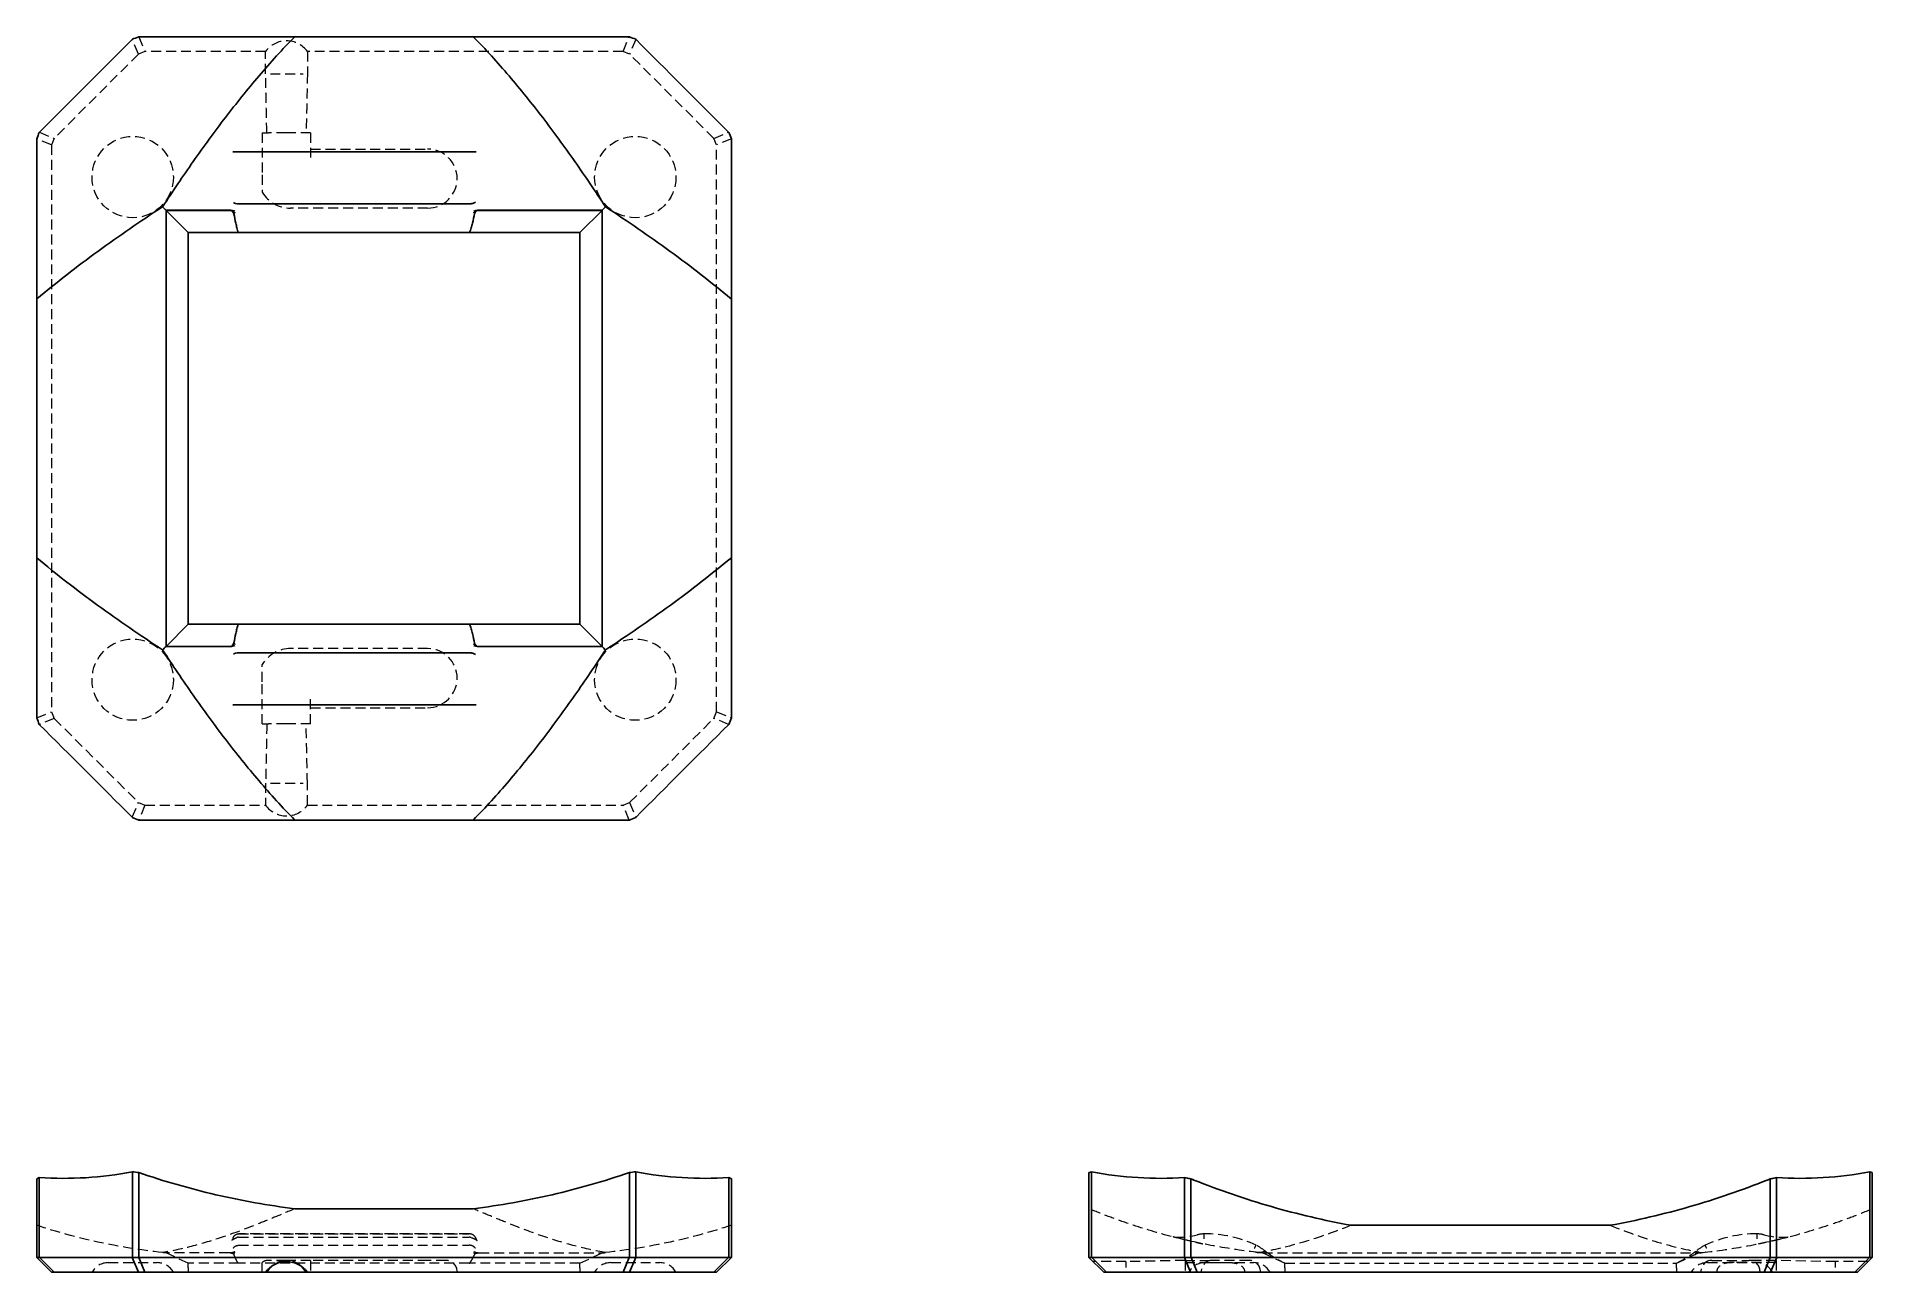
# Model space of a CAD drawing. Header units: millimetres. Extents: x 39 to 273, y 50 to 208.
import ezdxf

# ---------------------------------------------------------------- set-up
doc = ezdxf.new("R2010")
doc.units = ezdxf.units.MM
doc.linetypes.add('HIDDEN', pattern=[1.905, 1.27, -0.635])

msp = doc.modelspace()

# ---------------------------------------------------------------- linework, layer by layer
at = {"color": 7, "linetype": 'HIDDEN', "lineweight": 18}
for p, q in [((51.64, 205.77), (50.86, 207.65)), ((51.7, 208), (52.48, 206.11)), ((113.52, 206.11), (114.3, 208)), ((115.14, 207.65), (114.36, 205.77)), ((51.64, 205.77), (40.89, 195.02)), ((52.48, 206.11), (51.64, 205.77)), ((67.88, 206.11), (52.48, 206.11)), ((67.88, 203.28), (67.88, 206.11)), ((73.22, 206.11), (73.22, 203.28)), ((113.52, 206.11), (73.22, 206.11)), ((114.36, 205.77), (113.52, 206.11)), ((125.11, 195.02), (114.36, 205.77)), ((40.55, 194.18), (38.66, 194.96)), ((39.01, 195.8), (40.89, 195.02)), ((40.89, 195.02), (40.55, 194.18)), ((67.46, 195.74), (67.46, 190.36)), ((67.46, 195.74), (68.25, 195.74)), ((70.55, 195.74), (68.25, 195.74)), ((73.63, 195.74), (70.55, 195.74)), ((73.63, 195.74), (73.63, 192.25)), ((125.11, 195.02), (126.99, 195.8)), ((125.45, 194.18), (125.11, 195.02)), ((127.34, 194.96), (125.45, 194.18)), ((40.55, 194.18), (40.55, 121.82)), ((73.63, 193.66), (88.57, 193.66)), ((125.45, 121.82), (125.45, 194.18)), ((88.57, 186.11), (71.08, 186.11)), ((58, 183), (58, 183)), ((108, 183), (108, 183)), ((58, 133), (58, 133)), ((108, 133), (108, 133)), ((88.57, 129.89), (71.08, 129.89)), ((67.46, 120.26), (67.46, 125.64)), ((73.63, 120.26), (73.63, 123.75)), ((73.63, 122.34), (88.57, 122.34)), ((38.66, 121.04), (40.55, 121.82)), ((40.89, 120.98), (39.01, 120.2)), ((40.55, 121.82), (40.89, 120.98)), ((40.89, 120.98), (51.64, 110.23)), ((67.46, 120.26), (68.25, 120.26)), ((70.55, 120.26), (68.25, 120.26)), ((73.63, 120.26), (70.55, 120.26)), ((114.36, 110.23), (125.11, 120.98)), ((125.11, 120.98), (125.45, 121.82)), ((126.99, 120.2), (125.11, 120.98)), ((125.45, 121.82), (127.34, 121.04)), ((67.88, 112.72), (67.88, 109.89)), ((73.22, 109.89), (73.22, 112.72)), ((50.86, 108.35), (51.64, 110.23)), ((51.64, 110.23), (52.48, 109.89)), ((113.52, 109.89), (114.36, 110.23)), ((114.36, 110.23), (115.14, 108.35)), ((52.48, 109.89), (51.7, 108)), ((52.48, 109.89), (67.88, 109.89)), ((73.22, 109.89), (113.52, 109.89)), ((114.3, 108), (113.52, 109.89)), ((206.48, 56.26), (239.52, 56.26)), ((63.65, 54.44), (63.59, 54.36)), ((63.65, 54.44), (63.59, 54.36)), ((63.59, 54.36), (63.66, 54.42)), ((63.59, 54.36), (63.66, 54.42)), ((63.69, 54.5), (63.66, 54.45)), ((63.69, 54.5), (63.69, 54.5)), ((63.71, 54.6), (63.7, 54.57)), ((63.71, 54.6), (63.7, 54.57)), ((63.71, 54.6), (63.7, 54.57)), ((63.72, 54.63), (63.71, 54.58)), ((64.44, 55.17), (93.87, 55.17)), ((93.87, 55.17), (64.44, 55.17)), ((64.44, 54.73), (93.87, 54.73)), ((94.77, 54.51), (94.76, 54.56)), ((94.77, 54.53), (94.79, 54.49)), ((94.77, 54.53), (94.79, 54.48)), ((94.77, 54.53), (94.79, 54.48)), ((94.77, 54.53), (94.79, 54.49)), ((94.83, 54.39), (94.79, 54.42)), ((94.9, 54.31), (94.84, 54.37)), ((187.51, 53.91), (187.08, 54)), ((63.23, 52.73), (55.17, 52.73)), ((58, 51.41), (55.17, 52.73)), ((63.35, 52.73), (63.23, 52.73)), ((63.36, 52.73), (63.48, 52.73)), ((64.44, 53.71), (93.87, 53.71)), ((70.55, 51.77), (68.25, 51.77)), ((73.63, 51.77), (70.55, 51.77)), ((73.63, 51.77), (73.63, 50.26)), ((88.57, 51.77), (73.63, 51.77)), ((90.92, 51.77), (88.57, 51.77)), ((95.03, 52.73), (95.16, 52.73)), ((95.16, 52.73), (110.83, 52.73)), ((108, 51.41), (110.83, 52.73)), ((177.72, 51.62), (173.52, 51.62)), ((185.26, 51.77), (177.67, 51.62)), ((185.26, 51.77), (185.26, 50.26)), ((185.26, 51.77), (188.75, 51.77)), ((193.47, 51.77), (188.75, 51.77)), ((194.62, 52.79), (194.58, 52.79)), ((195.16, 52.73), (195.17, 52.73)), ((198, 51.41), (195.17, 52.73)), ((195.17, 52.73), (250.83, 52.73)), ((248, 51.41), (250.83, 52.73)), ((250.84, 52.73), (250.83, 52.73)), ((251.17, 52.77), (251.42, 52.79)), ((252.53, 51.77), (257.25, 51.77)), ((260.74, 51.77), (257.25, 51.77)), ((260.74, 51.77), (260.74, 50.26)), ((268.33, 51.62), (260.74, 51.77)), ((272.48, 51.62), (268.28, 51.62)), ((47.8, 51.49), (54.04, 51.49)), ((64.44, 51.41), (58, 51.41)), ((58, 50.84), (58, 51.41)), ((58, 50.84), (58, 50.26)), ((93.87, 51.41), (64.44, 51.41)), ((67.46, 50.26), (67.46, 51.53)), ((68.55, 50.95), (68.51, 50.91)), ((68.56, 50.96), (68.55, 50.95)), ((72.64, 50.87), (72.43, 51.05)), ((92.34, 50.26), (92.34, 50.36)), ((108, 51.41), (93.87, 51.41)), ((108, 50.84), (108, 51.41)), ((108, 50.84), (108, 50.26)), ((111.96, 51.49), (118.2, 51.49)), ((185.26, 51.53), (190.64, 51.53)), ((187.34, 50.26), (187.34, 50.36)), ((187.8, 51.49), (194.04, 51.49)), ((192.86, 50.36), (192.86, 50.26)), ((194.89, 50.26), (194.89, 50.36)), ((198, 51.41), (248, 51.41)), ((198, 50.84), (198, 51.41)), ((198, 50.84), (198, 50.26)), ((248, 50.84), (248, 51.41)), ((248, 50.84), (248, 50.26)), ((251.11, 50.26), (251.11, 50.36)), ((251.96, 51.49), (258.2, 51.49)), ((253.14, 50.36), (253.14, 50.26)), ((260.74, 51.53), (255.36, 51.53)), ((258.66, 50.26), (258.66, 50.36))]:
    msp.add_line(p, q, dxfattribs=at)
at = {"color": 7, "linetype": 'Continuous', "lineweight": 25}
for p, q in [((71.61, 208), (94.39, 208)), ((64.44, 193.3), (93.87, 193.3)), ((63.23, 185.84), (55.17, 185.84)), ((55.17, 185.83), (55.17, 185.84)), ((55.17, 130.17), (55.17, 185.83)), ((58, 183), (55.17, 185.83)), ((55.17, 185.83), (63.48, 185.83)), ((63.35, 185.84), (63.23, 185.84)), ((64.44, 186.66), (93.87, 186.66)), ((94.91, 185.83), (110.83, 185.83)), ((95.03, 185.84), (95.16, 185.84)), ((95.16, 185.84), (110.83, 185.84)), ((108, 183), (110.83, 185.83)), ((110.83, 185.84), (110.83, 185.83)), ((110.83, 130.17), (110.83, 185.83)), ((64.44, 183), (58, 183)), ((58, 183), (58, 133)), ((93.87, 183), (64.44, 183)), ((108, 183), (93.87, 183)), ((108, 133), (108, 183)), ((38.66, 141.48), (38.66, 174.52)), ((127.34, 174.51), (127.34, 141.49)), ((58, 133), (55.17, 130.17)), ((64.44, 133), (58, 133)), ((93.87, 133), (64.44, 133)), ((108, 133), (93.87, 133)), ((108, 133), (110.83, 130.17)), ((55.17, 130.17), (55.17, 130.16)), ((55.17, 130.17), (63.48, 130.17)), ((63.23, 130.16), (55.17, 130.16)), ((63.35, 130.16), (63.23, 130.16)), ((64.44, 129.34), (93.87, 129.34)), ((94.91, 130.17), (110.83, 130.17)), ((95.03, 130.16), (95.16, 130.16)), ((95.16, 130.16), (110.83, 130.16)), ((110.83, 130.16), (110.83, 130.17)), ((64.44, 122.7), (93.87, 122.7)), ((71.61, 108), (94.39, 108)), ((38.66, 62.19), (38.66, 52.15)), ((38.99, 52.15), (38.99, 62.36)), ((50.87, 63.09), (50.87, 52.15)), ((51.68, 52.15), (51.68, 62.99)), ((114.32, 62.99), (114.32, 52.15)), ((115.13, 52.15), (115.13, 63.09)), ((127.01, 62.36), (127.01, 52.15)), ((127.34, 52.15), (127.34, 62.19)), ((173, 62.99), (173, 52.15)), ((173.33, 52.15), (173.33, 63.09)), ((185.21, 62.36), (185.21, 52.15)), ((186.02, 52.15), (186.02, 62.19)), ((259.98, 62.19), (259.98, 52.15)), ((260.79, 52.15), (260.79, 62.36)), ((272.67, 63.09), (272.67, 52.15)), ((273, 52.15), (273, 62.99)), ((71.61, 58.38), (94.39, 58.38)), ((239.51, 56.26), (206.49, 56.26)), ((38.66, 52.15), (40.55, 50.26)), ((38.66, 52.15), (38.66, 52.15)), ((38.66, 52.15), (38.99, 52.15)), ((39.01, 52.15), (38.99, 52.15)), ((50.86, 52.15), (39.01, 52.15)), ((40.89, 50.26), (39.01, 52.15)), ((50.86, 52.15), (51.64, 50.26)), ((50.87, 52.15), (50.86, 52.15)), ((50.87, 52.15), (51.68, 52.15)), ((51.7, 52.15), (51.68, 52.15)), ((114.3, 52.15), (51.7, 52.15)), ((52.48, 50.26), (51.7, 52.15)), ((114.3, 52.15), (113.52, 50.26)), ((114.32, 52.15), (114.3, 52.15)), ((114.32, 52.15), (115.13, 52.15)), ((114.36, 50.26), (115.14, 52.15)), ((115.14, 52.15), (115.13, 52.15)), ((126.99, 52.15), (115.14, 52.15)), ((126.99, 52.15), (125.11, 50.26)), ((125.45, 50.26), (127.34, 52.15)), ((127.01, 52.15), (126.99, 52.15)), ((127.01, 52.15), (127.34, 52.15)), ((127.34, 52.15), (127.34, 52.15)), ((173, 52.15), (174.89, 50.26)), ((173, 52.15), (173, 52.15)), ((173, 52.15), (173.33, 52.15)), ((173.35, 52.15), (173.33, 52.15)), ((185.2, 52.15), (173.35, 52.15)), ((175.23, 50.26), (173.35, 52.15)), ((185.2, 52.15), (185.98, 50.26)), ((185.21, 52.15), (185.2, 52.15)), ((185.21, 52.15), (186.02, 52.15)), ((186.04, 52.15), (186.02, 52.15)), ((186.82, 50.26), (186.04, 52.15)), ((259.96, 52.15), (186.04, 52.15)), ((259.96, 52.15), (259.18, 50.26)), ((259.98, 52.15), (259.96, 52.15)), ((259.98, 52.15), (260.79, 52.15)), ((260.02, 50.26), (260.8, 52.15)), ((260.8, 52.15), (260.79, 52.15)), ((272.65, 52.15), (260.8, 52.15)), ((272.65, 52.15), (270.77, 50.26)), ((271.11, 50.26), (273, 52.15)), ((272.67, 52.15), (272.65, 52.15)), ((272.67, 52.15), (273, 52.15)), ((273, 52.15), (273, 52.15)), ((40.55, 50.26), (40.89, 50.26)), ((40.89, 50.26), (51.64, 50.26)), ((51.64, 50.26), (52.48, 50.26)), ((52.48, 50.26), (67.88, 50.26)), ((71.08, 50.26), (68.06, 50.26)), ((73.05, 50.26), (71.08, 50.26)), ((73.05, 50.26), (72.55, 50.91)), ((73.22, 50.26), (113.52, 50.26)), ((113.52, 50.26), (114.36, 50.26)), ((114.36, 50.26), (125.11, 50.26)), ((125.11, 50.26), (125.45, 50.26)), ((174.89, 50.26), (175.23, 50.26)), ((175.23, 50.26), (185.98, 50.26)), ((185.98, 50.26), (186.82, 50.26)), ((186.82, 50.26), (259.18, 50.26)), ((259.18, 50.26), (260.02, 50.26)), ((260.02, 50.26), (270.77, 50.26)), ((270.77, 50.26), (271.11, 50.26))]:
    msp.add_line(p, q, dxfattribs=at)
at = {"color": 7, "linetype": 'HIDDEN', "lineweight": 18}
for centre in [(50.92, 190.08), (115.08, 190.08), (50.92, 125.92), (115.08, 125.92)]:
    msp.add_circle(centre, 5.19, dxfattribs=at)
for centre, radius, start, end in [((70.55, 204.17), 3.3, 35.9697, 144.0303), ((88.57, 189.89), 3.77, 270, 90), ((71.08, 190.36), 4.25, 211.5619, 270), ((71.08, 125.64), 4.25, 90, 148.4381), ((88.57, 126.11), 3.77, 270, 90), ((70.55, 111.83), 3.3, 215.9697, 324.0303), ((64.44, 53.98), 0.755, 90, 107.4229), ((93.87, 54.22), 0.943, 71.0794, 90), ((93.87, 53.79), 0.943, 73.5685, 90), ((184.33, 64.96), 10.23, 267.9217, 283.9795), ((187.88, 50.7), 4.47, 92.3138, 103.9795), ((187.85, 39.94), 15.23, 64.7489, 90.5576), ((258.15, 39.94), 15.23, 89.4424, 115.2511), ((258.12, 50.7), 4.47, 76.0205, 87.6862), ((261.67, 64.96), 10.23, 256.0205, 272.0783), ((68.25, 50.36), 1.42, 90, 123.7952), ((90.92, 50.36), 1.42, 0, 90), ((188.75, 50.36), 1.42, 90, 180), ((193.47, 50.36), 1.42, 0, 90), ((189.64, 45.11), 9.81, 53.0376, 61.3161), ((205.32, 65.95), 16.28, 233.0376, 243.2783), ((240.68, 65.95), 16.28, 296.7217, 306.9624), ((256.36, 45.11), 9.81, 118.6839, 126.9624), ((252.53, 50.36), 1.42, 90, 180), ((257.25, 50.36), 1.42, 0, 90), ((47.8, 49.13), 2.36, 90, 151.3146), ((54.04, 49.13), 2.36, 28.6854, 90), ((111.96, 49.13), 2.36, 90, 151.3146), ((118.2, 49.13), 2.36, 28.6854, 90), ((187.8, 49.13), 2.36, 90, 151.3146), ((194.04, 49.13), 2.36, 28.6854, 90), ((251.96, 49.13), 2.36, 90, 151.3146), ((258.2, 49.13), 2.36, 28.6854, 90)]:
    msp.add_arc(centre, radius, start, end, dxfattribs=at)
at = {"color": 7, "linetype": 'Continuous', "lineweight": 25}
msp.add_arc((70.55, 48.32), 3.3, 35.9697, 144.0303, dxfattribs=at)
for points in [[(38.99, 195.79), (42.97, 199.76), (46.93, 203.72), (50.87, 207.67)], [(50.87, 207.67), (51.14, 207.78), (51.41, 207.89), (51.68, 208)], [(114.32, 208), (114.59, 207.89), (114.86, 207.78), (115.13, 207.67)], [(115.13, 207.67), (119.07, 203.72), (123.03, 199.76), (127.01, 195.79)], [(38.66, 194.98), (38.77, 195.25), (38.88, 195.52), (38.99, 195.79)], [(38.66, 194.6), (38.66, 194.73), (38.66, 194.86), (38.66, 194.98)], [(127.01, 195.79), (127.12, 195.52), (127.23, 195.25), (127.34, 194.98)], [(127.34, 194.98), (127.34, 194.86), (127.34, 194.73), (127.34, 194.6)], [(55.17, 185.84), (55.02, 185.99), (54.88, 186.13), (54.73, 186.28)], [(63.96, 185.71), (63.79, 185.8), (63.57, 185.84), (63.35, 185.84)], [(95.03, 185.84), (94.82, 185.84), (94.62, 185.8), (94.45, 185.73)], [(94.91, 185.83), (94.95, 185.84), (94.99, 185.84), (95.03, 185.84)], [(110.83, 185.84), (110.97, 185.99), (111.12, 186.13), (111.27, 186.28)], [(55.17, 130.16), (55.02, 130.01), (54.88, 129.87), (54.73, 129.72)], [(63.96, 130.29), (63.79, 130.2), (63.57, 130.16), (63.35, 130.16)], [(95.03, 130.16), (94.82, 130.16), (94.62, 130.2), (94.45, 130.27)], [(94.91, 130.17), (94.95, 130.16), (94.99, 130.16), (95.03, 130.16)], [(110.83, 130.16), (110.97, 130.01), (111.12, 129.87), (111.27, 129.72)], [(38.66, 121.4), (38.66, 121.27), (38.66, 121.14), (38.66, 121.02)], [(38.99, 120.21), (38.88, 120.48), (38.77, 120.75), (38.66, 121.02)], [(38.99, 120.21), (42.97, 116.24), (46.93, 112.28), (50.87, 108.33)], [(115.13, 108.33), (119.07, 112.28), (123.03, 116.24), (127.01, 120.21)], [(127.34, 121.02), (127.23, 120.75), (127.12, 120.48), (127.01, 120.21)], [(127.34, 121.02), (127.34, 121.14), (127.34, 121.27), (127.34, 121.4)], [(51.68, 108), (51.41, 108.11), (51.14, 108.22), (50.87, 108.33)], [(115.13, 108.33), (114.86, 108.22), (114.59, 108.11), (114.32, 108)], [(38.99, 62.36), (38.88, 62.3), (38.77, 62.24), (38.66, 62.19)], [(38.99, 62.36), (42.97, 62.09), (46.93, 62.33), (50.87, 63.09)], [(51.68, 62.99), (51.41, 63.02), (51.14, 63.06), (50.87, 63.09)], [(115.13, 63.09), (114.86, 63.06), (114.59, 63.02), (114.32, 62.99)], [(115.13, 63.09), (119.07, 62.34), (123.03, 62.09), (127.01, 62.36)], [(127.34, 62.19), (127.23, 62.24), (127.12, 62.3), (127.01, 62.36)], [(173.33, 63.09), (173.22, 63.06), (173.11, 63.02), (173, 62.99)], [(173.33, 63.09), (177.28, 62.34), (181.24, 62.09), (185.21, 62.36)], [(186.02, 62.19), (185.75, 62.24), (185.48, 62.3), (185.21, 62.36)], [(186.02, 62.19), (186.14, 62.14), (186.27, 62.09), (186.4, 62.04)], [(259.98, 62.19), (259.86, 62.14), (259.73, 62.09), (259.6, 62.04)], [(260.79, 62.36), (260.52, 62.3), (260.25, 62.24), (259.98, 62.19)], [(272.67, 63.09), (268.72, 62.34), (264.76, 62.09), (260.79, 62.36)], [(273, 62.99), (272.89, 63.02), (272.78, 63.06), (272.67, 63.09)]]:
    msp.add_open_spline(points, degree=3, dxfattribs=at)
for points, knots in [([(51.68, 208), (54.92, 208), (58.21, 208), (64.85, 208), (68.21, 208), (71.61, 208)], [0, 0, 0, 0, 0.5, 0.5, 1, 1, 1, 1]), ([(71.61, 208), (70.82, 207.2), (70.04, 206.38), (68.52, 204.71), (67.78, 203.86), (65.57, 201.27), (64.14, 199.49), (61.35, 195.85), (59.98, 193.98), (57.31, 190.17), (56.01, 188.24), (54.73, 186.28)], [0, 0, 0, 0, 0.125, 0.125, 0.25, 0.25, 0.5, 0.5, 0.75, 0.75, 1, 1, 1, 1]), ([(111.27, 186.28), (109.99, 188.24), (108.69, 190.17), (106.02, 193.98), (104.65, 195.85), (101.86, 199.49), (100.43, 201.27), (98.22, 203.86), (97.48, 204.71), (95.96, 206.38), (95.18, 207.2), (94.39, 208)], [0, 0, 0, 0, 0.25, 0.25, 0.5, 0.5, 0.75, 0.75, 0.875, 0.875, 1, 1, 1, 1]), ([(94.39, 208), (97.79, 208), (101.15, 208), (107.79, 208), (111.08, 208), (114.32, 208)], [0, 0, 0, 0, 0.5, 0.5, 1, 1, 1, 1]), ([(38.66, 174.52), (38.66, 177.96), (38.66, 181.36), (38.66, 188.05), (38.66, 191.35), (38.66, 194.6)], [0, 0, 0, 0, 0.5, 0.5, 1, 1, 1, 1]), ([(127.34, 194.6), (127.34, 191.35), (127.34, 188.05), (127.34, 181.36), (127.34, 177.96), (127.34, 174.51)], [0, 0, 0, 0, 0.5, 0.5, 1, 1, 1, 1]), ([(63.71, 193.29), (63.75, 193.29), (63.85, 193.3), (64.11, 193.3), (64.27, 193.3), (64.44, 193.3)], [0, 0, 0, 0, 0.5, 0.5, 1, 1, 1, 1]), ([(94.77, 193.29), (94.71, 193.29), (94.58, 193.29), (94.27, 193.3), (94.07, 193.3), (93.87, 193.3)], [0, 0, 0, 0, 0.5, 0.5, 1, 1, 1, 1]), ([(54.73, 186.28), (51.9, 184.44), (49.15, 182.55), (43.78, 178.64), (41.18, 176.63), (38.66, 174.52)], [0, 0, 0, 0, 0.5, 0.5, 1, 1, 1, 1]), ([(63.35, 185.84), (63.35, 185.84), (63.35, 185.84), (63.35, 185.84), (63.35, 185.84), (63.36, 185.84), (63.36, 185.84), (63.36, 185.84), (63.36, 185.84), (63.36, 185.84), (63.37, 185.84), (63.38, 185.84), (63.39, 185.84), (63.42, 185.84), (63.45, 185.84), (63.48, 185.83)], [0, 0, 0, 0, 0.0000003774, 0.0000003774, 0.0000003774, 0.0000018868, 0.0000018868, 0.0000018868, 0.0000079247, 0.0000079247, 0.0000079247, 0.0000320875, 0.0000320875, 0.0000320875, 0.0001241609, 0.0001241609, 0.0001241609, 0.0001241609]), ([(63.48, 185.83), (63.57, 185.78), (63.64, 185.72), (63.77, 185.57), (63.81, 185.49), (63.84, 185.4)], [0, 0, 0, 0, 0.5, 0.5, 1, 1, 1, 1]), ([(63.78, 186.83), (63.85, 186.78), (63.94, 186.74), (64.17, 186.67), (64.31, 186.66), (64.44, 186.66)], [0, 0, 0, 0, 0.5, 0.5, 1, 1, 1, 1]), ([(63.84, 185.4), (63.85, 185.42), (63.87, 185.44), (63.9, 185.48), (63.92, 185.52), (63.94, 185.55), (63.94, 185.56), (63.95, 185.57), (63.95, 185.58)], [0, 0, 0, 0, 0.251593, 0.498756, 0.748616, 0.874083, 0.936997, 1, 1, 1, 1]), ([(64.44, 183), (64.43, 183), (64.42, 183.01), (64.4, 183.03), (64.39, 183.04), (64.37, 183.08), (64.36, 183.1), (64.34, 183.18), (64.32, 183.23), (64.28, 183.38), (64.25, 183.48), (64.17, 183.78), (64.13, 183.98), (63.99, 184.59), (63.91, 184.99), (63.84, 185.4)], [0, 0, 0, 0, 0.015625, 0.015625, 0.03125, 0.03125, 0.0625, 0.0625, 0.125, 0.125, 0.25, 0.25, 0.5, 0.5, 1, 1, 1, 1]), ([(94.67, 186.86), (94.59, 186.8), (94.47, 186.74), (94.19, 186.68), (94.03, 186.66), (93.87, 186.66)], [0, 0, 0, 0, 0.5, 0.5, 1, 1, 1, 1]), ([(93.87, 183), (93.89, 183), (93.9, 183.01), (93.92, 183.03), (93.93, 183.04), (93.95, 183.08), (93.96, 183.1), (93.99, 183.18), (94.01, 183.23), (94.06, 183.38), (94.09, 183.48), (94.18, 183.79), (94.23, 183.99), (94.39, 184.61), (94.48, 185.03), (94.57, 185.45)], [0, 0, 0, 0, 0.015625, 0.015625, 0.03125, 0.03125, 0.0625, 0.0625, 0.125, 0.125, 0.25, 0.25, 0.5, 0.5, 1, 1, 1, 1]), ([(94.46, 185.59), (94.46, 185.59), (94.47, 185.59), (94.47, 185.58), (94.48, 185.57), (94.49, 185.54), (94.51, 185.51), (94.54, 185.48), (94.56, 185.46), (94.57, 185.45)], [0, 0, 0, 0, 0.0313854, 0.0627746, 0.1254987, 0.250758, 0.5007287, 0.7485751, 1, 1, 1, 1]), ([(94.57, 185.45), (94.6, 185.52), (94.64, 185.6), (94.75, 185.73), (94.82, 185.79), (94.91, 185.83)], [0, 0, 0, 0, 0.5, 0.5, 1, 1, 1, 1]), ([(127.34, 174.51), (124.82, 176.62), (122.22, 178.64), (116.85, 182.55), (114.09, 184.44), (111.27, 186.28)], [0, 0, 0, 0, 0.5, 0.5, 1, 1, 1, 1]), ([(38.66, 141.48), (38.66, 138.04), (38.66, 134.64), (38.66, 127.95), (38.66, 124.65), (38.66, 121.4)], [0, 0, 0, 0, 0.5, 0.5, 1, 1, 1, 1]), ([(54.73, 129.72), (51.9, 131.56), (49.15, 133.45), (43.78, 137.36), (41.18, 139.37), (38.66, 141.48)], [0, 0, 0, 0, 0.5, 0.5, 1, 1, 1, 1]), ([(127.34, 141.49), (124.82, 139.38), (122.22, 137.36), (116.85, 133.45), (114.09, 131.56), (111.27, 129.72)], [0, 0, 0, 0, 0.5, 0.5, 1, 1, 1, 1]), ([(127.34, 121.4), (127.34, 124.65), (127.34, 127.95), (127.34, 134.64), (127.34, 138.04), (127.34, 141.49)], [0, 0, 0, 0, 0.5, 0.5, 1, 1, 1, 1]), ([(64.44, 133), (64.43, 133), (64.42, 132.99), (64.4, 132.97), (64.39, 132.96), (64.37, 132.92), (64.36, 132.9), (64.34, 132.82), (64.32, 132.77), (64.28, 132.62), (64.25, 132.52), (64.17, 132.22), (64.13, 132.02), (63.99, 131.41), (63.91, 131.01), (63.84, 130.6)], [0, 0, 0, 0, 0.015625, 0.015625, 0.03125, 0.03125, 0.0625, 0.0625, 0.125, 0.125, 0.25, 0.25, 0.5, 0.5, 1, 1, 1, 1]), ([(93.87, 133), (93.89, 133), (93.9, 132.99), (93.92, 132.97), (93.93, 132.96), (93.95, 132.92), (93.96, 132.9), (93.99, 132.82), (94.01, 132.77), (94.06, 132.62), (94.09, 132.52), (94.18, 132.21), (94.23, 132.01), (94.39, 131.39), (94.48, 130.97), (94.57, 130.55)], [0, 0, 0, 0, 0.015625, 0.015625, 0.03125, 0.03125, 0.0625, 0.0625, 0.125, 0.125, 0.25, 0.25, 0.5, 0.5, 1, 1, 1, 1]), ([(71.61, 108), (70.82, 108.8), (70.04, 109.62), (68.52, 111.29), (67.78, 112.14), (65.57, 114.73), (64.14, 116.51), (61.35, 120.15), (59.98, 122.02), (57.31, 125.83), (56.01, 127.76), (54.73, 129.72)], [0, 0, 0, 0, 0.125, 0.125, 0.25, 0.25, 0.5, 0.5, 0.75, 0.75, 1, 1, 1, 1]), ([(63.35, 130.16), (63.35, 130.16), (63.35, 130.16), (63.35, 130.16), (63.35, 130.16), (63.36, 130.16), (63.36, 130.16), (63.36, 130.16), (63.36, 130.16), (63.36, 130.16), (63.37, 130.16), (63.38, 130.16), (63.39, 130.16), (63.42, 130.16), (63.45, 130.16), (63.48, 130.17)], [0, 0, 0, 0, 0.0000003774, 0.0000003774, 0.0000003774, 0.0000018868, 0.0000018868, 0.0000018868, 0.0000079247, 0.0000079247, 0.0000079247, 0.0000320875, 0.0000320875, 0.0000320875, 0.0001241609, 0.0001241609, 0.0001241609, 0.0001241609]), ([(63.48, 130.17), (63.57, 130.22), (63.64, 130.28), (63.77, 130.43), (63.81, 130.51), (63.84, 130.6)], [0, 0, 0, 0, 0.5, 0.5, 1, 1, 1, 1]), ([(63.78, 129.17), (63.85, 129.22), (63.94, 129.26), (64.17, 129.33), (64.31, 129.34), (64.44, 129.34)], [0, 0, 0, 0, 0.5, 0.5, 1, 1, 1, 1]), ([(63.84, 130.6), (63.86, 130.58), (63.88, 130.55), (63.92, 130.49), (63.94, 130.44), (63.95, 130.42)], [0, 0, 0, 0, 0.336187, 0.668788, 1, 1, 1, 1]), ([(94.67, 129.14), (94.59, 129.2), (94.47, 129.26), (94.19, 129.32), (94.03, 129.34), (93.87, 129.34)], [0, 0, 0, 0, 0.5, 0.5, 1, 1, 1, 1]), ([(111.27, 129.72), (109.99, 127.76), (108.69, 125.83), (106.02, 122.02), (104.65, 120.15), (101.86, 116.51), (100.43, 114.73), (98.22, 112.14), (97.48, 111.29), (95.96, 109.62), (95.18, 108.8), (94.39, 108)], [0, 0, 0, 0, 0.25, 0.25, 0.5, 0.5, 0.75, 0.75, 0.875, 0.875, 1, 1, 1, 1]), ([(94.46, 130.41), (94.47, 130.43), (94.49, 130.46), (94.53, 130.51), (94.55, 130.54), (94.57, 130.55)], [0, 0, 0, 0, 0.329719, 0.662346, 1, 1, 1, 1]), ([(94.57, 130.55), (94.6, 130.48), (94.64, 130.4), (94.75, 130.27), (94.82, 130.21), (94.91, 130.17)], [0, 0, 0, 0, 0.5, 0.5, 1, 1, 1, 1]), ([(63.71, 122.71), (63.75, 122.71), (63.85, 122.7), (64.11, 122.7), (64.27, 122.7), (64.44, 122.7)], [0, 0, 0, 0, 0.5, 0.5, 1, 1, 1, 1]), ([(94.77, 122.71), (94.71, 122.71), (94.58, 122.71), (94.27, 122.7), (94.07, 122.7), (93.87, 122.7)], [0, 0, 0, 0, 0.5, 0.5, 1, 1, 1, 1]), ([(51.68, 108), (54.92, 108), (58.21, 108), (64.85, 108), (68.21, 108), (71.61, 108)], [0, 0, 0, 0, 0.5, 0.5, 1, 1, 1, 1]), ([(94.39, 108), (97.79, 108), (101.15, 108), (107.79, 108), (111.08, 108), (114.32, 108)], [0, 0, 0, 0, 0.5, 0.5, 1, 1, 1, 1]), ([(51.68, 62.99), (54.92, 61.88), (58.21, 60.94), (64.85, 59.4), (68.21, 58.8), (71.61, 58.38)], [0, 0, 0, 0, 0.5, 0.5, 1, 1, 1, 1]), ([(94.39, 58.38), (97.79, 58.8), (101.15, 59.4), (107.79, 60.94), (111.08, 61.88), (114.32, 62.99)], [0, 0, 0, 0, 0.5, 0.5, 1, 1, 1, 1]), ([(186.4, 62.04), (189.65, 60.74), (192.95, 59.61), (199.64, 57.68), (203.04, 56.88), (206.49, 56.26)], [0, 0, 0, 0, 0.5, 0.5, 1, 1, 1, 1]), ([(259.6, 62.04), (256.35, 60.74), (253.05, 59.61), (246.36, 57.68), (242.96, 56.88), (239.51, 56.26)], [0, 0, 0, 0, 0.5, 0.5, 1, 1, 1, 1]), ([(68.04, 50.26), (68.02, 50.26), (68, 50.26), (67.98, 50.26), (67.97, 50.26), (67.95, 50.26), (67.93, 50.26), (67.91, 50.26), (67.9, 50.26), (67.88, 50.26)], [0, 0, 0, 0, 0.002725125, 0.002725125, 0.002725125, 0.005137086, 0.005137086, 0.005137086, 0.007549049, 0.007549049, 0.007549049, 0.007549049]), ([(68.59, 50.93), (68.43, 50.78), (68.22, 50.58), (68.08, 50.32), (68.04, 50.26)], [0, 0, 0, 0, 0.7554149, 1, 1, 1, 1]), ([(73.22, 50.26), (73.2, 50.26), (73.18, 50.26), (73.16, 50.26), (73.15, 50.26), (73.13, 50.26), (73.11, 50.26), (73.09, 50.26), (73.07, 50.26), (73.05, 50.26)], [0, 0, 0, 0, 0.002764602, 0.002764602, 0.002764602, 0.005156851, 0.005156851, 0.005156851, 0.007549108, 0.007549108, 0.007549108, 0.007549108])]:
    msp.add_open_spline(points, degree=3, knots=knots, dxfattribs=at)
at = {"color": 7, "linetype": 'HIDDEN', "lineweight": 18}
for points, knots in [([(68.04, 195.74), (68.02, 196.64), (68, 197.55), (67.98, 198.46), (67.97, 199.26), (67.95, 200.07), (67.93, 200.87), (67.91, 201.68), (67.9, 202.48), (67.88, 203.28)], [0.000000002, 0.000000002, 0.000000002, 0.000000002, 0.002725117, 0.002725117, 0.002725117, 0.005137083, 0.005137083, 0.005137083, 0.007549049, 0.007549049, 0.007549049, 0.007549049]), ([(68.49, 203.28), (68.6, 203.28), (69.34, 203.28), (70.87, 203.28), (72.17, 203.28), (72.64, 203.28), (72.66, 203.28)], [0.2111581, 0.2111581, 0.2111581, 0.2111581, 0.2409144, 0.4078595, 0.5330683, 0.5399485, 0.5399485, 0.5399485, 0.5399485]), ([(73.22, 203.28), (73.2, 202.36), (73.18, 201.44), (73.16, 200.52), (73.15, 199.72), (73.13, 198.92), (73.11, 198.13), (73.09, 197.33), (73.07, 196.53), (73.05, 195.74)], [0, 0, 0, 0, 0.002764601, 0.002764601, 0.002764601, 0.005156851, 0.005156851, 0.005156851, 0.007549108, 0.007549108, 0.007549108, 0.007549108]), ([(67.46, 190.36), (67.46, 190.13), (67.46, 189.9), (67.46, 189.45), (67.46, 189.23), (67.46, 188.8), (67.46, 188.58), (67.46, 188.34), (67.46, 188.27), (67.46, 188.17), (67.46, 188.14), (67.46, 188.14)], [0, 0, 0, 0, 0.25, 0.25, 0.5, 0.5, 0.75, 0.75, 0.875, 0.875, 1, 1, 1, 1]), ([(67.46, 125.64), (67.46, 125.87), (67.46, 126.1), (67.46, 126.55), (67.46, 126.77), (67.46, 127.2), (67.46, 127.42), (67.46, 127.66), (67.46, 127.73), (67.46, 127.83), (67.46, 127.86), (67.46, 127.86)], [0, 0, 0, 0, 0.25, 0.25, 0.5, 0.5, 0.75, 0.75, 0.875, 0.875, 1, 1, 1, 1]), ([(68.04, 120.26), (68.02, 119.36), (68, 118.45), (67.98, 117.54), (67.97, 116.74), (67.95, 115.93), (67.93, 115.13), (67.91, 114.32), (67.9, 113.52), (67.88, 112.72)], [0, 0, 0, 0, 0.002725125, 0.002725125, 0.002725125, 0.005137086, 0.005137086, 0.005137086, 0.007549049, 0.007549049, 0.007549049, 0.007549049]), ([(73.22, 112.72), (73.2, 113.64), (73.18, 114.56), (73.16, 115.48), (73.15, 116.28), (73.13, 117.08), (73.11, 117.87), (73.09, 118.67), (73.07, 119.47), (73.05, 120.26)], [0, 0, 0, 0, 0.002764602, 0.002764602, 0.002764602, 0.005156851, 0.005156851, 0.005156851, 0.007549108, 0.007549108, 0.007549108, 0.007549108]), ([(68.49, 112.72), (68.79, 112.72), (69.12, 112.72), (69.83, 112.72), (70.21, 112.72), (70.96, 112.72), (71.33, 112.72), (72.04, 112.72), (72.37, 112.72), (72.66, 112.72)], [0, 0, 0, 0, 0.25, 0.25, 0.5, 0.5, 0.75, 0.75, 1, 1, 1, 1]), ([(54.73, 52.78), (51.9, 53.09), (49.15, 53.54), (43.78, 54.71), (41.18, 55.43), (38.66, 56.26)], [0, 0, 0, 0, 0.5, 0.5, 1, 1, 1, 1]), ([(71.61, 58.38), (70.82, 58.04), (70.04, 57.71), (68.52, 57.08), (67.78, 56.78), (65.57, 55.9), (64.14, 55.36), (61.35, 54.4), (59.98, 53.98), (57.31, 53.28), (56.01, 52.99), (54.73, 52.78)], [0, 0, 0, 0, 0.125, 0.125, 0.25, 0.25, 0.5, 0.5, 0.75, 0.75, 1, 1, 1, 1]), ([(111.27, 52.78), (109.99, 52.99), (108.69, 53.28), (106.02, 53.98), (104.65, 54.4), (101.86, 55.36), (100.43, 55.9), (98.22, 56.78), (97.48, 57.08), (95.96, 57.71), (95.18, 58.04), (94.39, 58.38)], [0, 0, 0, 0, 0.25, 0.25, 0.5, 0.5, 0.75, 0.75, 0.875, 0.875, 1, 1, 1, 1]), ([(127.34, 56.26), (124.82, 55.43), (122.22, 54.71), (116.85, 53.54), (114.09, 53.09), (111.27, 52.78)], [0, 0, 0, 0, 0.5, 0.5, 1, 1, 1, 1]), ([(194.72, 52.78), (192.76, 52.99), (190.83, 53.28), (187.02, 53.98), (185.15, 54.4), (181.51, 55.36), (179.73, 55.9), (177.14, 56.78), (176.29, 57.08), (174.62, 57.71), (173.8, 58.04), (173, 58.38)], [0, 0, 0, 0, 0.25, 0.25, 0.5, 0.5, 0.75, 0.75, 0.875, 0.875, 1, 1, 1, 1]), ([(206.49, 56.26), (204.38, 55.43), (202.36, 54.71), (198.45, 53.54), (196.56, 53.09), (194.72, 52.78)], [0, 0, 0, 0, 0.5, 0.5, 1, 1, 1, 1]), ([(239.51, 56.26), (241.62, 55.43), (243.64, 54.71), (247.55, 53.54), (249.44, 53.09), (251.28, 52.78)], [0, 0, 0, 0, 0.5, 0.5, 1, 1, 1, 1]), ([(251.28, 52.78), (253.24, 52.99), (255.17, 53.28), (258.98, 53.98), (260.85, 54.4), (264.49, 55.36), (266.27, 55.9), (268.86, 56.78), (269.71, 57.08), (271.38, 57.71), (272.2, 58.04), (273, 58.38)], [0, 0, 0, 0, 0.25, 0.25, 0.5, 0.5, 0.75, 0.75, 0.875, 0.875, 1, 1, 1, 1]), ([(63.66, 54.42), (63.72, 54.47), (63.82, 54.54), (64.11, 54.66), (64.22, 54.7)], [0, 0, 0, 0, 0.65156, 1, 1, 1, 1]), ([(63.71, 54.6), (63.75, 54.76), (63.85, 54.91), (64.11, 55.11), (64.27, 55.17), (64.44, 55.17)], [0, 0, 0, 0, 0.5, 0.5, 1, 1, 1, 1]), ([(94.77, 54.53), (94.71, 54.71), (94.58, 54.88), (94.27, 55.1), (94.07, 55.17), (93.87, 55.17)], [0, 0, 0, 0, 0.5, 0.5, 1, 1, 1, 1]), ([(94.15, 54.69), (94.21, 54.67), (94.37, 54.62), (94.58, 54.52), (94.79, 54.4), (94.86, 54.34), (94.9, 54.31)], [0, 0, 0, 0, 0.16025, 0.383421, 0.664454, 1, 1, 1, 1]), ([(185.92, 54.25), (185.44, 54.36), (184.74, 54.52), (183.97, 54.71), (183.76, 54.77), (183.76, 54.77)], [0, 0, 0, 0, 0.0813216, 0.1219825, 0.1423129, 0.1423129, 0.1423129, 0.1423129]), ([(187.71, 54.53), (187.71, 54.71), (187.71, 54.88), (187.7, 55.1), (187.7, 55.17), (187.7, 55.17)], [0, 0, 0, 0, 0.5, 0.5, 1, 1, 1, 1]), ([(258.29, 54.53), (258.29, 54.71), (258.29, 54.88), (258.3, 55.1), (258.3, 55.17), (258.3, 55.17)], [0, 0, 0, 0, 0.5, 0.5, 1, 1, 1, 1]), ([(260.08, 54.25), (260.17, 54.27), (260.34, 54.31), (260.59, 54.37), (260.84, 54.42), (261.08, 54.48), (261.35, 54.55), (261.62, 54.61), (261.85, 54.67), (262.01, 54.71), (262.11, 54.74), (262.19, 54.76), (262.23, 54.77), (262.24, 54.77), (262.24, 54.77)], [0, 0, 0, 0, 0.103783, 0.205644, 0.305688, 0.404029, 0.500785, 0.643015, 0.751828, 0.816991, 0.877208, 0.92356, 0.963777, 1, 1, 1, 1]), ([(63.35, 52.73), (63.35, 52.73), (63.35, 52.73), (63.35, 52.73), (63.35, 52.73), (63.36, 52.73), (63.36, 52.73), (63.36, 52.73), (63.36, 52.73), (63.36, 52.73), (63.37, 52.73), (63.38, 52.73), (63.39, 52.73), (63.42, 52.73), (63.45, 52.73), (63.48, 52.73)], [0, 0, 0, 0, 0.0000003774, 0.0000003774, 0.0000003774, 0.0000018868, 0.0000018868, 0.0000018868, 0.0000079247, 0.0000079247, 0.0000079247, 0.0000320875, 0.0000320875, 0.0000320875, 0.0001241609, 0.0001241609, 0.0001241609, 0.0001241609]), ([(63.48, 52.73), (63.57, 52.71), (63.64, 52.68), (63.77, 52.61), (63.81, 52.57), (63.84, 52.53)], [0, 0, 0, 0, 0.5, 0.5, 1, 1, 1, 1]), ([(63.78, 53.36), (63.85, 53.47), (63.94, 53.56), (64.17, 53.68), (64.31, 53.71), (64.44, 53.71)], [0, 0, 0, 0, 0.5, 0.5, 1, 1, 1, 1]), ([(63.84, 52.53), (63.86, 52.57), (63.88, 52.63), (63.92, 52.72), (63.94, 52.77), (63.95, 52.8)], [0, 0, 0, 0, 0.336187, 0.668788, 1, 1, 1, 1]), ([(64.44, 51.41), (64.43, 51.41), (64.42, 51.42), (64.4, 51.43), (64.39, 51.43), (64.37, 51.45), (64.36, 51.46), (64.34, 51.49), (64.32, 51.52), (64.28, 51.59), (64.25, 51.63), (64.17, 51.78), (64.13, 51.87), (63.99, 52.15), (63.91, 52.34), (63.84, 52.53)], [0, 0, 0, 0, 0.015625, 0.015625, 0.03125, 0.03125, 0.0625, 0.0625, 0.125, 0.125, 0.25, 0.25, 0.5, 0.5, 1, 1, 1, 1]), ([(70.55, 51.77), (70.23, 51.74), (69.6, 51.67), (68.91, 51.32), (68.65, 51.01), (68.59, 50.93)], [0, 0, 0, 0, 0.43482, 0.870034, 1, 1, 1, 1]), ([(70.55, 51.77), (70.23, 51.74), (69.6, 51.67), (68.91, 51.32), (68.65, 51.01), (68.59, 50.93)], [0, 0, 0, 0, 0.43482, 0.870033, 1, 1, 1, 1]), ([(72.55, 50.91), (72.53, 50.95), (72.31, 51.24), (71.68, 51.57), (71, 51.76), (70.62, 51.77), (70.55, 51.77)], [0, 0, 0, 0, 0.058192, 0.482545, 0.906612, 1, 1, 1, 1]), ([(72.43, 51.04), (72.19, 51.22), (71.69, 51.6), (71, 51.76), (70.62, 51.77), (70.55, 51.77)], [0, 0, 0, 0, 0.436803, 0.898357, 1, 1, 1, 1]), ([(94.67, 53.32), (94.59, 53.44), (94.47, 53.54), (94.19, 53.68), (94.03, 53.71), (93.87, 53.71)], [0, 0, 0, 0, 0.5, 0.5, 1, 1, 1, 1]), ([(93.87, 51.41), (93.89, 51.41), (93.9, 51.42), (93.92, 51.43), (93.93, 51.43), (93.95, 51.45), (93.96, 51.46), (93.99, 51.49), (94.01, 51.52), (94.06, 51.59), (94.09, 51.64), (94.18, 51.78), (94.23, 51.88), (94.39, 52.16), (94.48, 52.36), (94.57, 52.55)], [0, 0, 0, 0, 0.015625, 0.015625, 0.03125, 0.03125, 0.0625, 0.0625, 0.125, 0.125, 0.25, 0.25, 0.5, 0.5, 1, 1, 1, 1]), ([(94.46, 52.78), (94.47, 52.76), (94.49, 52.71), (94.53, 52.63), (94.55, 52.58), (94.57, 52.55)], [0, 0, 0, 0, 0.329719, 0.662346, 1, 1, 1, 1]), ([(94.57, 52.55), (94.6, 52.59), (94.64, 52.63), (94.75, 52.69), (94.82, 52.71), (94.91, 52.73)], [0, 0, 0, 0, 0.5, 0.5, 1, 1, 1, 1]), ([(177.72, 51.62), (177.72, 51.62), (177.72, 51.68), (177.72, 51.47), (177.72, 51.06), (177.72, 50.86)], [0, 0, 0, 0, 0.010796, 0.505398, 1, 1, 1, 1]), ([(194.14, 53.32), (194.2, 53.44), (194.26, 53.54), (194.32, 53.68), (194.34, 53.71), (194.34, 53.71)], [0, 0, 0, 0, 0.5, 0.5, 1, 1, 1, 1]), ([(194.58, 52.79), (194.59, 52.79), (194.61, 52.79), (194.62, 52.79), (194.62, 52.79), (194.62, 52.79), (194.62, 52.79), (194.62, 52.79), (194.62, 52.79), (194.62, 52.79), (194.62, 52.79), (194.62, 52.79), (194.62, 52.79), (194.61, 52.79), (194.59, 52.79), (194.58, 52.79)], [0, 0, 0, 0, 0.345186, 0.459746, 0.492349, 0.501211, 0.503623, 0.504305, 0.504629, 0.50507, 0.506943, 0.514802, 0.545678, 0.657706, 1, 1, 1, 1]), ([(195.41, 52.78), (195.43, 52.76), (195.46, 52.71), (195.51, 52.63), (195.54, 52.58), (195.55, 52.55)], [0, 0, 0, 0, 0.329719, 0.662346, 1, 1, 1, 1]), ([(195.6, 52.53), (195.58, 52.57), (195.55, 52.63), (195.49, 52.72), (195.44, 52.77), (195.42, 52.8)], [0, 0, 0, 0, 0.336187, 0.668788, 1, 1, 1, 1]), ([(250.4, 52.53), (250.42, 52.56), (250.44, 52.6), (250.48, 52.67), (250.52, 52.72), (250.55, 52.76), (250.56, 52.78), (250.57, 52.79), (250.58, 52.8)], [0, 0, 0, 0, 0.251593, 0.498756, 0.748616, 0.874083, 0.936997, 1, 1, 1, 1]), ([(250.59, 52.78), (250.59, 52.78), (250.59, 52.77), (250.58, 52.76), (250.57, 52.75), (250.54, 52.72), (250.51, 52.67), (250.48, 52.61), (250.46, 52.57), (250.45, 52.55)], [0, 0, 0, 0, 0.0313854, 0.0627746, 0.1254987, 0.250758, 0.5007287, 0.7485751, 1, 1, 1, 1]), ([(251.86, 53.32), (251.8, 53.44), (251.74, 53.54), (251.68, 53.68), (251.66, 53.71), (251.66, 53.71)], [0, 0, 0, 0, 0.5, 0.5, 1, 1, 1, 1]), ([(268.28, 51.62), (268.28, 51.62), (268.28, 51.68), (268.28, 51.47), (268.28, 51.06), (268.28, 50.86)], [0, 0, 0, 0, 0.0107952, 0.5053976, 1, 1, 1, 1]), ([(190.64, 51.53), (190.87, 51.53), (191.1, 51.52), (191.55, 51.45), (191.77, 51.41), (192.2, 51.25), (192.42, 51.13), (192.66, 50.89), (192.73, 50.8), (192.83, 50.59), (192.86, 50.47), (192.86, 50.36)], [0, 0, 0, 0, 0.25, 0.25, 0.5, 0.5, 0.75, 0.75, 0.875, 0.875, 1, 1, 1, 1]), ([(255.36, 51.53), (255.13, 51.53), (254.9, 51.52), (254.45, 51.45), (254.23, 51.41), (253.8, 51.25), (253.58, 51.13), (253.34, 50.89), (253.27, 50.8), (253.17, 50.59), (253.14, 50.47), (253.14, 50.36)], [0, 0, 0, 0, 0.25, 0.25, 0.5, 0.5, 0.75, 0.75, 0.875, 0.875, 1, 1, 1, 1])]:
    msp.add_open_spline(points, degree=3, knots=knots, dxfattribs=at)
for points in [[(173, 62.99), (173.11, 63.02), (173.22, 63.06), (173.33, 63.09)], [(185.21, 62.36), (185.48, 62.3), (185.75, 62.24), (186.02, 62.19)], [(186.4, 62.04), (186.27, 62.09), (186.14, 62.14), (186.02, 62.19)], [(259.6, 62.04), (259.73, 62.09), (259.86, 62.14), (259.98, 62.19)], [(259.98, 62.19), (260.25, 62.24), (260.52, 62.3), (260.79, 62.36)], [(272.67, 63.09), (272.78, 63.06), (272.89, 63.02), (273, 62.99)], [(186.6, 54.1), (186.9, 54.03), (187.21, 53.97), (187.51, 53.91)], [(187.51, 53.91), (187.52, 53.9), (187.52, 53.9), (187.52, 53.9)], [(258.49, 53.91), (258.48, 53.9), (258.48, 53.9), (258.48, 53.9)], [(258.49, 53.91), (258.79, 53.97), (259.1, 54.03), (259.4, 54.1)], [(55.17, 52.73), (55.02, 52.75), (54.88, 52.76), (54.73, 52.78)], [(63.96, 52.91), (63.79, 52.8), (63.57, 52.73), (63.35, 52.73)], [(95.03, 52.73), (94.82, 52.73), (94.62, 52.79), (94.45, 52.89)], [(94.91, 52.73), (94.95, 52.73), (94.99, 52.73), (95.03, 52.73)], [(110.83, 52.73), (110.97, 52.75), (111.12, 52.76), (111.27, 52.78)], [(194.25, 52.83), (194.26, 52.83), (194.27, 52.83), (194.28, 52.83)], [(194.28, 52.83), (194.29, 52.83), (194.29, 52.83), (194.3, 52.83)], [(194.3, 52.83), (194.46, 52.81), (194.63, 52.79), (194.79, 52.77)], [(195.16, 52.73), (195.01, 52.75), (194.87, 52.76), (194.72, 52.78)], [(195.16, 52.73), (195.16, 52.73), (195.2, 52.79), (195.27, 52.89)], [(250.71, 52.91), (250.8, 52.8), (250.84, 52.73), (250.84, 52.73)], [(250.84, 52.73), (250.84, 52.73), (250.8, 52.79), (250.73, 52.89)], [(250.84, 52.73), (250.99, 52.75), (251.13, 52.76), (251.28, 52.78)], [(251.72, 52.83), (251.71, 52.83), (251.71, 52.83), (251.7, 52.83)], [(251.75, 52.83), (251.74, 52.83), (251.73, 52.83), (251.72, 52.83)]]:
    msp.add_open_spline(points, degree=3, dxfattribs=at)

doc.saveas('drawing.dxf')
